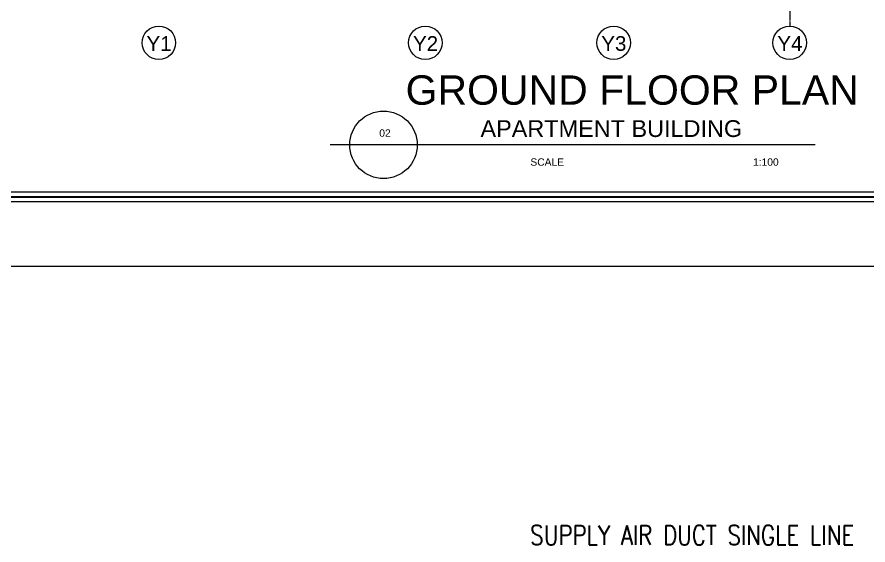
# Model space of a CAD drawing. Header units: millimetres. Extents: x 0 to 91840, y -5689 to 55688.
# Drawn here: x 22722 to 40123, y -5689 to 5101 of the extents above; entities that cross this region are included whole.
import ezdxf
from ezdxf.enums import TextEntityAlignment as Align

# ---------------------------------------------------------------- set-up
doc = ezdxf.new("R2010")
doc.units = ezdxf.units.MM
doc.linetypes.add('CENTER', pattern=[50.8, 31.75, -6.35, 6.35, -6.35])
for name, color, linetype in [('A-ANNO-SYMB', 33, 'Continuous'), ('A-ANNO-TEXT', 8, 'Continuous'), ('A-GRID', 253, 'CENTER'), ('AC-SAD TEXT', 3, 'Continuous'), ('LOGO LINE', 7, 'Continuous'), ('LOGO1LINE', 7, 'Continuous'), ('TEXT', 4, 'Continuous')]:
    doc.layers.add(name, color=color, linetype=linetype)
doc.styles.add('ISTILO', font='sanss___.ttf', dxfattribs={"width": 0.8, "height": 400})
doc.styles.add('SANSSERIF', font='sas_____.pfb')
doc.styles.add('SIMPLEX', font='simplex.shx', dxfattribs={"width": 0.8})

msp = doc.modelspace()

# ---------------------------------------------------------------- linework, layer by layer
at = {"layer": 'A-ANNO-SYMB', "ltscale": 3}
for centre in [(25621.86, 4574.72), (31071.86, 4574.72), (34921.86, 4574.72), (38521.86, 4574.72)]:
    msp.add_circle(centre, 342.17, dxfattribs=at)
at = {"layer": 'A-GRID', "ltscale": 0.1}
msp.add_line((38521.86, 53051.25), (38521.86, 4916.89), dxfattribs=at)
at = {"layer": 'LOGO LINE'}
msp.add_lwpolyline([(79758.04, 0), (1000, 0), (1000, 55687.5), (79758.04, 55687.5)], close=True, dxfattribs=at)
at = {"layer": 'LOGO1LINE'}
for points in [[(78432.14, 1325.89), (2325.89, 1325.89), (2325.89, 54361.61), (78432.14, 54361.61)], [(68123.44, 1524.78), (2524.78, 1524.78), (2524.78, 54162.72), (68123.44, 54162.72)]]:
    msp.add_lwpolyline(points, close=True, dxfattribs=at)
at = {"layer": 'LOGO1LINE', "const_width": 39.78}
msp.add_lwpolyline([(78332.7, 1425.33), (2425.33, 1425.33), (2425.33, 54262.17), (78332.7, 54262.17)], close=True, dxfattribs=at)
at = {"layer": 'TEXT', "linetype": 'Continuous', "ltscale": 3}
msp.add_line((39042.75, 2488.63), (29124.37, 2488.63), dxfattribs=at)
msp.add_circle((30215.67, 2488.63), 690.61, dxfattribs=at)

# ---------------------------------------------------------------- texts
at = {"layer": 'A-ANNO-TEXT', "style": 'SANSSERIF'}
for s, height, p in [('Y1', 300, (25626.46, 4410.14)), ('Y2', 300, (31076.46, 4410.14)), ('Y3', 300, (34926.46, 4410.14)), ('Y4', 300, (38526.46, 4410.14)), ('02', 150, (30246.48, 2654.7)), ('SCALE', 150, (33563.67, 2062.62)), ('1:100', 150, (38034.92, 2062.62))]:
    msp.add_text(s, height=height, dxfattribs=at).set_placement(p, align=Align.CENTER)
at = {"layer": 'AC-SAD TEXT', "color": 4, "style": 'SIMPLEX', "width": 0.8}
msp.add_text('SUPPLY AIR DUCT SINGLE LINE', height=400, dxfattribs=at).set_placement((33216.67, -5688.97))
at = {"layer": 'TEXT', "color": 7, "style": 'ISTILO'}
for s, height, p in [('GROUND FLOOR PLAN', 600, (30668.07, 3309.35)), ('APARTMENT BUILDING', 343, (32199.25, 2649.7, 0))]:
    msp.add_text(s, height=height, dxfattribs=at).set_placement(p)

doc.saveas('drawing.dxf')
